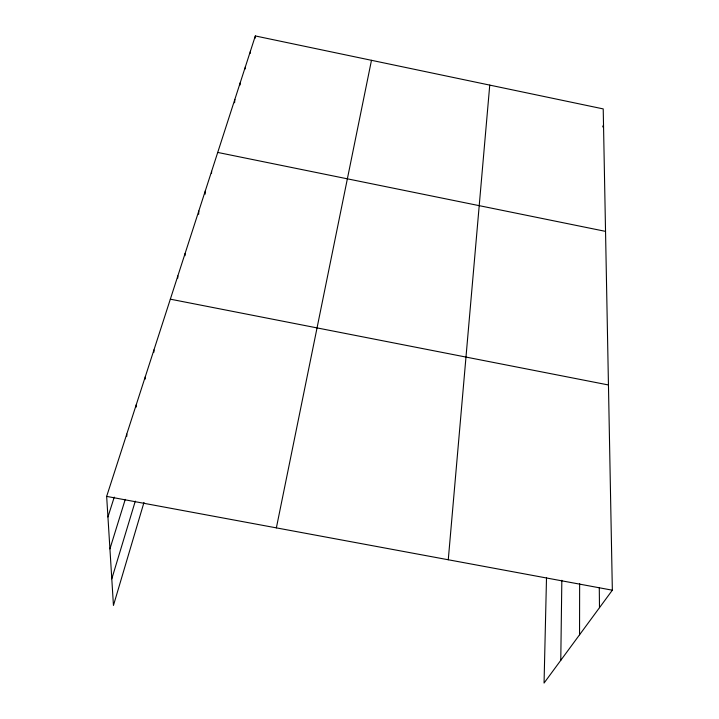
<?xml version="1.0" encoding="UTF-8"?>
<svg xmlns="http://www.w3.org/2000/svg" width="719" height="719" viewBox="0 0 719 719"><rect width="100%" height="100%" fill="white"/><g stroke="black" fill="none" stroke-linecap="round" stroke-linejoin="round"><path stroke-width="1.08" d="M153.947 352.166L153.947 349.928M579.55 634.796L579.64 583.675M560.775 660.33L561.836 580.296M546.512 577.456L544.058 683.05L612.345 590.2L603.214 108.902L255.335 35.95L106.655 496.389L113.449 605.452L143.98 502.455M177.782 278.109L177.845 275.925M185.008 255.703L185.089 253.501M198.66 214.316L198.821 210.982M205.158 194.148L205.337 190.805M211.503 173.531L211.629 171.302M234.601 102.745L234.852 99.393M240.038 85.031L240.209 82.793M245.224 68.943L245.404 66.705M250.257 53.332L250.446 51.103M255.146 38.179L255.335 35.95M448.27 559.759L489.747 85.103M276.366 527.872L371.48 60.306M111.796 578.831L135.289 501.152M109.926 548.876L125.259 499.372M107.94 516.979L114.249 497.117M602.666 126.912L603.52 124.854M106.655 496.389L612.345 590.2M170.34 299.176L608.454 384.971M217.722 152.437L605.542 231.374M126.778 434.087L126.841 436.235M136.206 404.869L136.25 407.053M599.278 587.513L599.493 607.672M145.256 376.846L145.274 379.057"/></g></svg>
